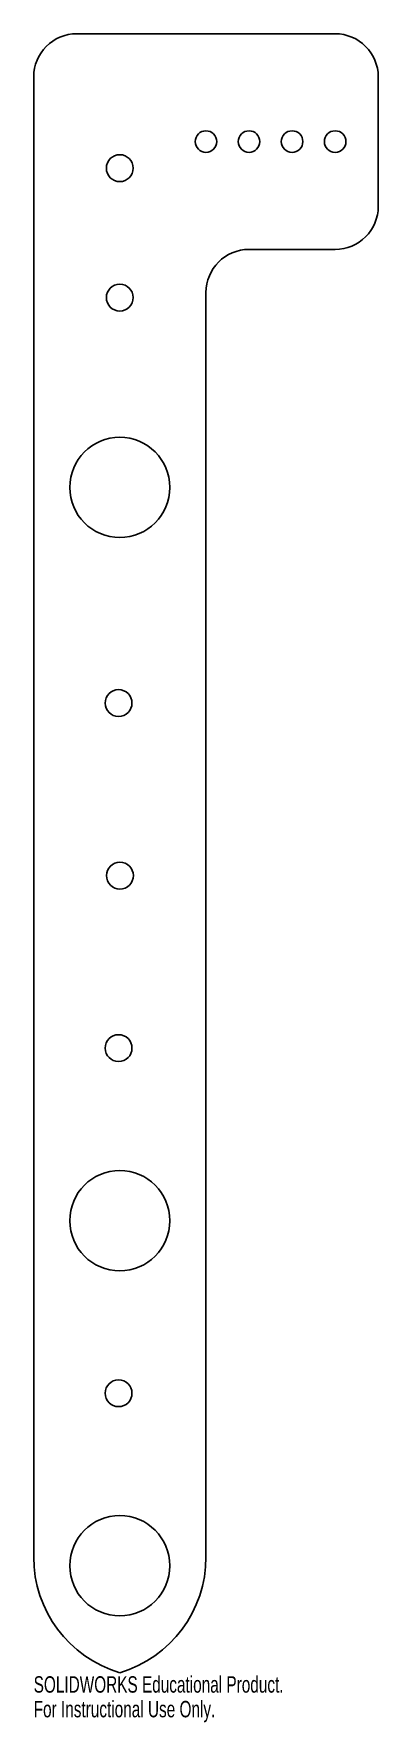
# Model space of a CAD drawing. Header units: inches. Extents: x -1.6 to 2.4, y -12.4 to 7.2.
import ezdxf

# ---------------------------------------------------------------- set-up
doc = ezdxf.new("R2010")
doc.units = ezdxf.units.IN
doc.header["$MEASUREMENT"] = 0
doc.styles.add('SLDTEXTSTYLE0', font='TXT', dxfattribs={"width": 0.7})

msp = doc.modelspace()

# ---------------------------------------------------------------- linework, layer by layer
at = {"color": 7, "linetype": 'Continuous', "lineweight": 25}
for p, q in [((-1.077, 7.204), (1.923, 7.204)), ((-1.577, 6.704), (-1.577, -10.454)), ((2.423, 5.204), (2.423, 6.704)), ((0.923, 4.704), (1.923, 4.704)), ((0.423, -10.454), (0.423, 4.204))]:
    msp.add_line(p, q, dxfattribs=at)
for centre, radius in [((0.423, 5.954), 0.125), ((0.923, 5.954), 0.125), ((1.423, 5.954), 0.125), ((1.923, 5.954), 0.125), ((-0.577, 5.646), 0.156), ((-0.577, 4.146), 0.156), ((-0.577, 1.945), 0.581), ((-0.592, -0.555), 0.156), ((-0.576, -2.555), 0.156), ((-0.592, -4.555), 0.156), ((-0.577, -6.555), 0.581), ((-0.592, -8.555), 0.156), ((-0.577, -10.555), 0.581)]:
    msp.add_circle(centre, radius, dxfattribs=at)
for centre, radius, start, end in [((-1.077, 6.704), 0.5, 90, 180), ((1.923, 6.704), 0.5, 0, 90), ((1.923, 5.204), 0.5, 270, 0), ((0.923, 4.204), 0.5, 90, 180), ((-0.177, -10.454), 1.4, 180, 253.3985), ((-0.977, -10.454), 1.4, 286.6015, 0)]:
    msp.add_arc(centre, radius, start, end, dxfattribs=at)

# ---------------------------------------------------------------- texts
at = {"color": 7, "linetype": 'Continuous', "char_height": 0.1903, "attachment_point": 1, "style": 'SLDTEXTSTYLE0'}
for s, insert in [('SOLIDWORKS Educational Product.', (-1.577, -11.836)), ('For Instructional Use Only.', (-1.577, -12.122))]:
    msp.add_mtext(s, dxfattribs=dict(at, insert=insert))

doc.saveas('drawing.dxf')
